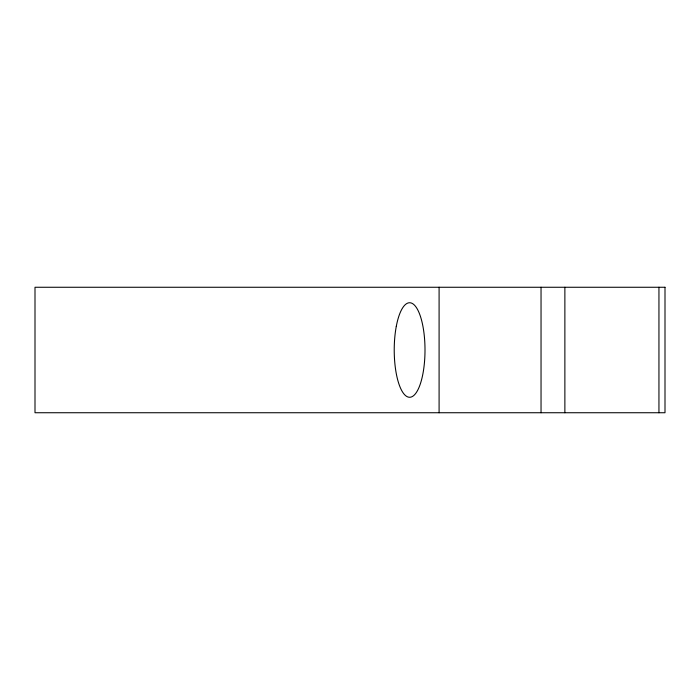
<?xml version="1.0" encoding="UTF-8"?>
<svg xmlns="http://www.w3.org/2000/svg" width="700" height="700" viewBox="0 0 700 700"><rect width="100%" height="100%" fill="white"/><g stroke="black" fill="none" stroke-linecap="round" stroke-linejoin="round"><path stroke-width="1.05" d="M658.945 287.262L658.945 412.738M564.874 287.262L564.874 412.738M541.039 287.262L541.039 412.738M439.092 287.262L439.092 412.738M665 287.262L35 287.262L35 412.738L665 412.738L665 287.262M396.287 326.366A47.268 15.391 90 0 0 409.614 397.267A47.268 15.391 90 0 0 422.94 326.366A47.268 15.391 90 0 0 396.287 326.366"/></g></svg>
